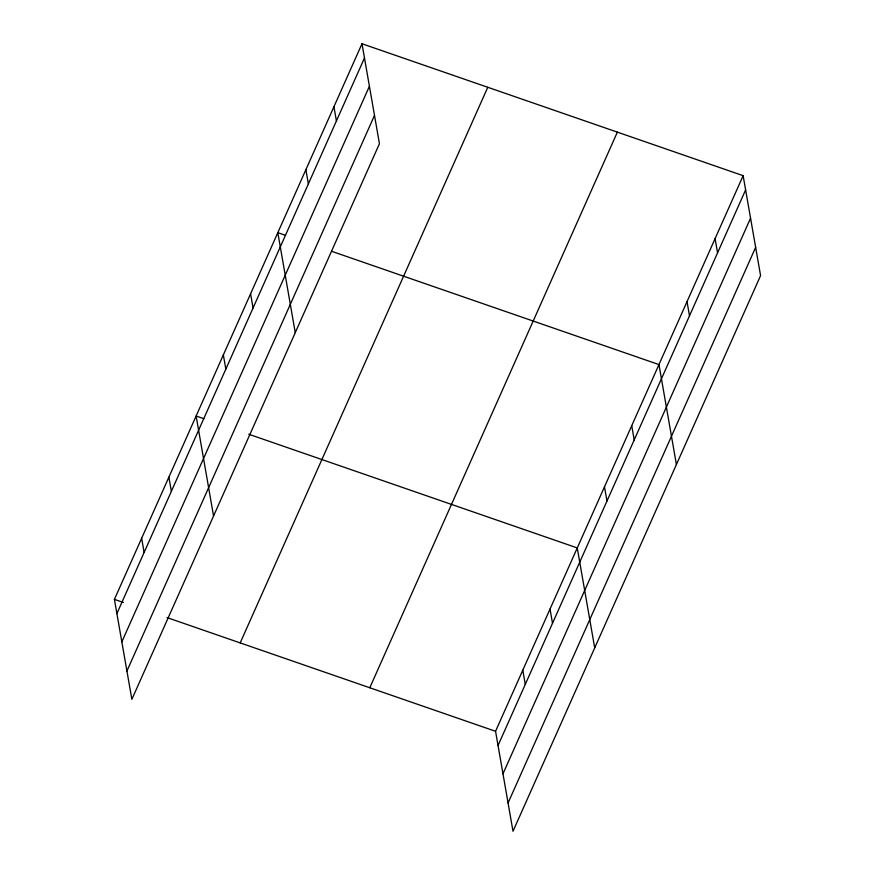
<?xml version="1.0" encoding="UTF-8"?>
<svg xmlns="http://www.w3.org/2000/svg" width="875" height="875" viewBox="0 0 875 875"><rect width="100%" height="100%" fill="white"/><g stroke="black" fill="none" stroke-linecap="round" stroke-linejoin="round"><path stroke-width="1.31" d="M361.998 43.75L379.444 143.708L131.863 699.333L114.417 599.375L361.998 43.75L743.138 175.667L760.583 275.625L513.002 831.25L495.556 731.292L743.138 175.667M116.889 613.594L364.481 57.969M121.833 641.889L369.414 86.264M126.919 671.038L374.5 115.412M240.188 642.906L487.78 87.281M369.786 687.761L617.367 132.136M498.039 745.511L745.62 189.886M502.983 773.806L750.564 218.181M508.069 802.955L755.65 247.33M285.523 235.331L277.812 232.662L295.258 332.62M331.723 251.322L658.962 364.58L676.408 464.538M203.82 418.688L196.12 416.019L213.555 515.977M248.741 434.23L577.259 547.936L594.705 647.894M114.417 599.375L123.397 602.481M167.037 617.586L495.556 731.292M715.083 238.634L717.566 252.853M687.028 301.613L689.5 315.831M631.728 425.698L634.211 439.917M604.494 486.817L606.977 501.036M550.025 609.055L552.508 623.273M522.791 670.173L525.273 684.392M333.933 106.717L336.416 120.936M305.878 169.695L308.361 183.903M250.578 293.781L253.061 308M223.355 354.9L225.827 369.119M168.886 477.137L171.358 491.356M141.652 538.256L144.123 552.475"/></g></svg>
